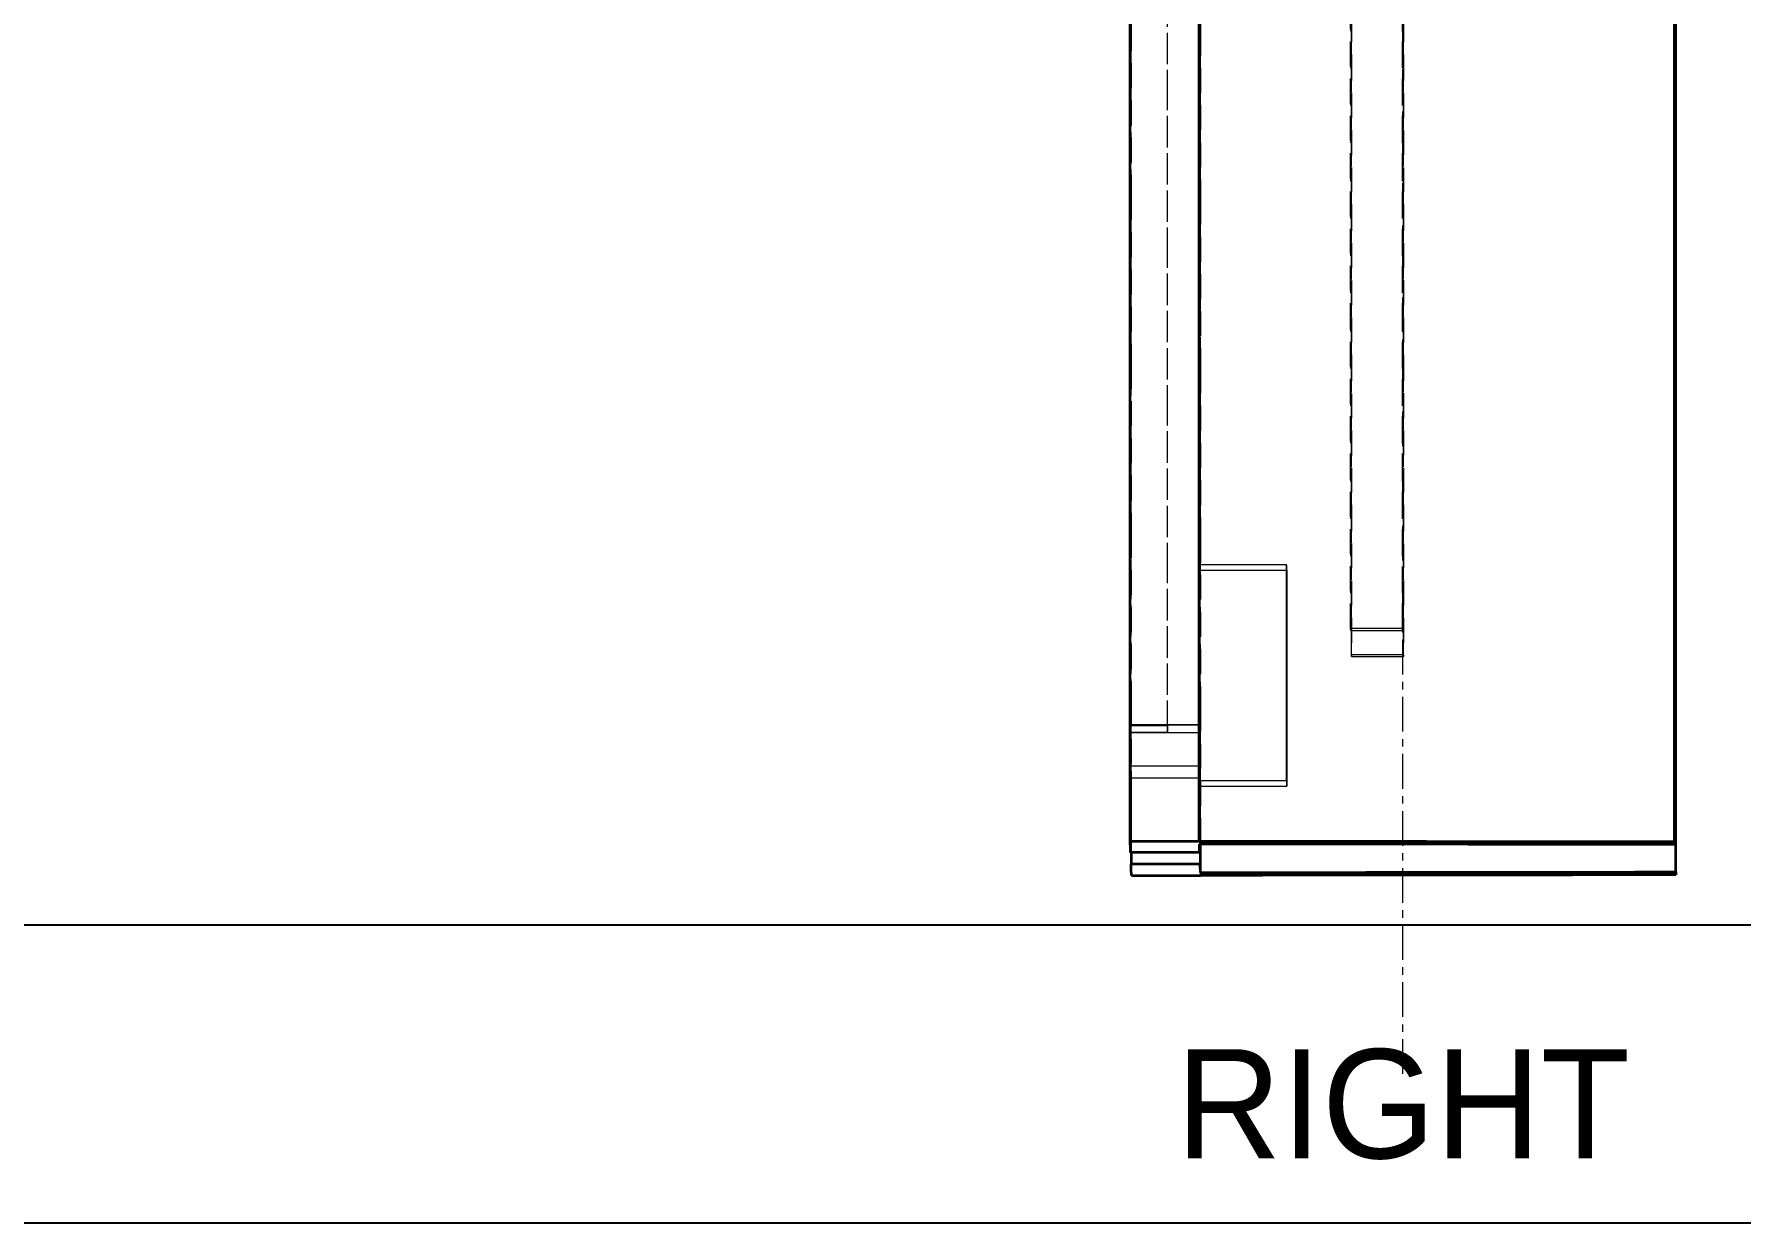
# Model space of a CAD drawing. Header units: millimetres. Extents: x 10 to 410, y 10 to 287.
# Drawn here: x 181.41 to 215.81, y 187 to 210.96 of the extents above; entities that cross this region are included whole.
import ezdxf
from ezdxf.enums import TextEntityAlignment as Align

# ---------------------------------------------------------------- set-up
doc = ezdxf.new("R2010")
doc.units = ezdxf.units.MM
doc.linetypes.add('CENTER', pattern=[1.15, 0.7, -0.15, 0.15, -0.15])
doc.linetypes.add('DASHED', pattern=[0.75, 0.5, -0.25])
for name, color, linetype, lineweight in [('CENTER', 4, 'CENTER', 13), ('HIDDEN', 8, 'DASHED', 18), ('TITLE_BLOCK', 7, 'CONTINUOUS', 25), ('VISIBLE', 7, 'CONTINUOUS', 35)]:
    doc.layers.add(name, color=color, linetype=linetype, lineweight=lineweight)

msp = doc.modelspace()

# ---------------------------------------------------------------- linework, layer by layer
at = {"layer": 'CENTER'}
msp.add_line((209, 190), (209, 273), dxfattribs=at)
at = {"layer": 'HIDDEN'}
for points in [[(203.526, 194), (203.526, 197.405), (203.526, 200.809), (203.526, 204.214), (203.526, 207.618), (203.526, 211.023), (203.526, 214.427), (203.526, 217.832), (203.526, 221.237), (203.526, 224.641), (203.526, 228.046), (203.526, 231.45), (203.526, 234.855), (203.526, 238.26), (203.526, 241.664), (203.526, 245.069), (203.526, 248.473), (203.526, 251.878), (203.526, 255.282), (203.526, 258.687), (203.526, 262.092), (203.526, 265.496), (203.526, 268.901), (203.526, 272.305)], [(204.919, 272.307), (204.919, 268.902), (204.919, 265.498), (204.919, 262.093), (204.919, 258.689), (204.919, 255.284), (204.919, 251.88), (204.919, 248.475), (204.919, 245.07), (204.919, 241.666), (204.919, 238.261), (204.919, 234.857), (204.919, 231.452), (204.919, 228.047), (204.919, 224.643), (204.919, 221.238), (204.919, 217.834), (204.919, 214.429), (204.919, 211.025), (204.919, 207.62), (204.919, 204.215), (204.919, 200.811), (204.919, 197.406), (204.919, 194.002)], [(204.919, 194.002), (204.919, 197.406), (204.919, 200.811), (204.919, 204.215), (204.919, 207.62), (204.919, 211.024), (204.919, 214.429), (204.919, 217.833), (204.919, 221.238), (204.919, 224.642), (204.919, 228.047), (204.919, 231.451), (204.919, 234.856), (204.919, 238.26), (204.919, 241.665), (204.919, 245.069), (204.919, 248.474), (204.919, 251.878), (204.919, 255.283), (204.919, 258.687), (204.919, 262.092), (204.919, 265.496), (204.919, 268.901), (204.919, 272.305)], [(203.511, 270.11), (203.511, 266.932), (203.511, 263.754), (203.511, 260.577), (203.511, 257.399), (203.511, 254.221), (203.511, 251.044), (203.511, 247.866), (203.511, 244.689), (203.511, 241.511), (203.511, 238.333), (203.511, 235.156), (203.511, 231.978), (203.511, 228.801), (203.511, 225.623), (203.511, 222.445), (203.511, 219.268), (203.511, 216.09), (203.511, 212.913), (203.511, 209.735), (203.511, 206.557), (203.511, 203.38), (203.511, 200.202), (203.511, 197.025)], [(204.251, 197.025), (204.251, 200.202), (204.251, 203.38), (204.251, 206.557), (204.251, 209.735), (204.251, 212.913), (204.251, 216.09), (204.251, 219.268), (204.251, 222.445), (204.251, 225.623), (204.251, 228.801), (204.251, 231.978), (204.251, 235.156), (204.251, 238.334), (204.251, 241.511), (204.251, 244.689), (204.251, 247.866), (204.251, 251.044), (204.251, 254.222), (204.251, 257.399), (204.251, 260.577), (204.251, 263.754), (204.251, 266.932), (204.251, 270.11)], [(203.516, 269.975), (203.516, 266.798), (203.516, 263.62), (203.516, 260.443), (203.516, 257.265), (203.516, 254.087), (203.516, 250.91), (203.516, 247.732), (203.516, 244.555), (203.516, 241.377), (203.516, 238.199), (203.516, 235.022), (203.516, 231.844), (203.516, 228.666), (203.516, 225.489), (203.516, 222.311), (203.516, 219.134), (203.516, 215.956), (203.516, 212.778), (203.516, 209.601), (203.516, 206.423), (203.516, 203.246), (203.516, 200.068), (203.516, 196.89)], [(204.256, 196.89), (204.256, 200.068), (204.256, 203.246), (204.256, 206.423), (204.256, 209.601), (204.256, 212.778), (204.256, 215.956), (204.256, 219.134), (204.256, 222.311), (204.256, 225.489), (204.256, 228.667), (204.256, 231.844), (204.256, 235.022), (204.256, 238.199), (204.256, 241.377), (204.256, 244.555), (204.256, 247.732), (204.256, 250.91), (204.256, 254.087), (204.256, 257.265), (204.256, 260.443), (204.256, 263.62), (204.256, 266.798), (204.256, 269.975)], [(207.945, 198.981), (207.945, 202.007), (207.945, 205.034), (207.945, 208.06), (207.945, 211.086), (207.945, 214.113), (207.945, 217.139), (207.945, 220.165), (207.945, 223.192), (207.945, 226.218), (207.945, 229.244), (207.945, 232.27), (207.945, 235.297), (207.945, 238.323), (207.945, 241.349), (207.945, 244.376), (207.945, 247.402), (207.945, 250.428), (207.945, 253.454), (207.945, 256.481), (207.945, 259.507), (207.945, 262.533), (207.945, 265.56), (207.945, 268.586)], [(207.946, 198.939), (207.946, 201.965), (207.946, 204.991), (207.946, 208.017), (207.946, 211.044), (207.946, 214.07), (207.946, 217.096), (207.946, 220.123), (207.946, 223.149), (207.946, 226.175), (207.946, 229.202), (207.946, 232.228), (207.946, 235.254), (207.946, 238.28), (207.946, 241.307), (207.946, 244.333), (207.946, 247.359), (207.946, 250.386), (207.946, 253.412), (207.946, 256.438), (207.946, 259.464), (207.946, 262.491), (207.946, 265.517), (207.946, 268.543)], [(208.99, 198.98), (208.99, 202.006), (208.99, 205.033), (208.99, 208.059), (208.99, 211.085), (208.99, 214.112), (208.99, 217.138), (208.99, 220.164), (208.99, 223.19), (208.99, 226.217), (208.99, 229.243), (208.99, 232.269), (208.99, 235.296), (208.99, 238.322), (208.99, 241.348), (208.99, 244.375), (208.99, 247.401), (208.99, 250.427), (208.99, 253.453), (208.99, 256.48), (208.99, 259.506), (208.99, 262.532), (208.99, 265.559), (208.99, 268.585)], [(208.991, 198.939), (208.991, 201.965), (208.991, 204.991), (208.991, 208.018), (208.991, 211.044), (208.991, 214.07), (208.991, 217.096), (208.991, 220.123), (208.991, 223.149), (208.991, 226.175), (208.991, 229.202), (208.991, 232.228), (208.991, 235.254), (208.991, 238.281), (208.991, 241.307), (208.991, 244.333), (208.991, 247.359), (208.991, 250.386), (208.991, 253.412), (208.991, 256.438), (208.991, 259.465), (208.991, 262.491), (208.991, 265.517), (208.991, 268.543)], [(207.964, 198.457), (207.964, 201.483), (207.964, 204.51), (207.964, 207.536), (207.964, 210.562), (207.964, 213.589), (207.964, 216.615), (207.964, 219.641), (207.964, 222.668), (207.964, 225.694), (207.964, 228.72), (207.964, 231.746), (207.964, 234.773), (207.964, 237.799), (207.964, 240.825), (207.964, 243.852), (207.964, 246.878), (207.964, 249.904), (207.964, 252.93), (207.964, 255.957), (207.964, 258.983), (207.964, 262.009), (207.964, 265.036), (207.964, 268.062)], [(209.009, 198.457), (209.009, 201.484), (209.009, 204.51), (209.009, 207.536), (209.009, 210.562), (209.009, 213.589), (209.009, 216.615), (209.009, 219.641), (209.009, 222.668), (209.009, 225.694), (209.009, 228.72), (209.009, 231.747), (209.009, 234.773), (209.009, 237.799), (209.009, 240.825), (209.009, 243.852), (209.009, 246.878), (209.009, 249.904), (209.009, 252.931), (209.009, 255.957), (209.009, 258.983), (209.009, 262.009), (209.009, 265.036), (209.009, 268.062)], [(209.01, 268.021), (209.01, 264.994), (209.01, 261.968), (209.01, 258.942), (209.01, 255.915), (209.01, 252.889), (209.01, 249.863), (209.01, 246.837), (209.01, 243.81), (209.01, 240.784), (209.01, 237.758), (209.01, 234.731), (209.01, 231.705), (209.01, 228.679), (209.01, 225.652), (209.01, 222.626), (209.01, 219.6), (209.01, 216.574), (209.01, 213.547), (209.01, 210.521), (209.01, 207.495), (209.01, 204.468), (209.01, 201.442), (209.01, 198.416)], [(207.965, 268.019), (207.965, 264.993), (207.965, 261.967), (207.965, 258.941), (207.965, 255.914), (207.965, 252.888), (207.965, 249.862), (207.965, 246.835), (207.965, 243.809), (207.965, 240.783), (207.965, 237.756), (207.965, 234.73), (207.965, 231.704), (207.965, 228.678), (207.965, 225.651), (207.965, 222.625), (207.965, 219.599), (207.965, 216.572), (207.965, 213.546), (207.965, 210.52), (207.965, 207.494), (207.965, 204.467), (207.965, 201.441), (207.965, 198.415)], [(204.896, 212.792), (204.896, 212.002), (204.896, 211.213), (204.896, 210.423), (204.896, 209.634), (204.896, 208.844), (204.896, 208.055), (204.896, 207.265), (204.896, 206.476), (204.896, 205.687), (204.896, 204.897), (204.896, 204.108), (204.896, 203.318), (204.896, 202.529), (204.896, 201.739), (204.896, 200.95), (204.896, 200.16), (204.896, 199.371), (204.896, 198.581), (204.896, 197.792), (204.896, 197.002), (204.896, 196.213), (204.896, 195.423), (204.896, 194.634)], [(204.917, 200.151), (204.917, 200.676), (204.917, 201.201), (204.917, 201.725), (204.917, 202.25), (204.917, 202.775), (204.917, 203.299), (204.917, 203.824), (204.917, 204.349), (204.917, 204.873), (204.917, 205.398), (204.917, 205.923), (204.917, 206.447), (204.917, 206.972), (204.917, 207.497), (204.917, 208.021), (204.917, 208.546), (204.917, 209.071), (204.917, 209.595), (204.917, 210.12), (204.917, 210.645), (204.917, 211.169), (204.917, 211.694), (204.917, 212.219)], [(204.917, 200.151), (204.917, 200.156), (204.917, 200.161), (204.917, 200.166), (204.916, 200.172), (204.916, 200.177), (204.916, 200.182), (204.916, 200.187), (204.916, 200.192), (204.916, 200.197), (204.915, 200.202), (204.915, 200.207), (204.915, 200.212), (204.915, 200.217), (204.915, 200.222), (204.914, 200.227), (204.914, 200.233), (204.914, 200.238), (204.914, 200.243), (204.914, 200.248), (204.913, 200.253), (204.913, 200.258), (204.913, 200.263), (204.913, 200.268)], [(204.913, 195.918), (204.913, 196.107), (204.913, 196.296), (204.913, 196.485), (204.913, 196.674), (204.913, 196.864), (204.913, 197.053), (204.913, 197.242), (204.913, 197.431), (204.913, 197.62), (204.913, 197.809), (204.913, 197.998), (204.913, 198.188), (204.913, 198.377), (204.913, 198.566), (204.913, 198.755), (204.913, 198.944), (204.913, 199.133), (204.913, 199.322), (204.913, 199.512), (204.913, 199.701), (204.913, 199.89), (204.913, 200.079), (204.913, 200.268)], [(204.913, 200.268), (204.989, 200.268), (205.064, 200.268), (205.14, 200.268), (205.216, 200.268), (205.292, 200.268), (205.367, 200.268), (205.443, 200.268), (205.519, 200.268), (205.595, 200.268), (205.67, 200.268), (205.746, 200.268), (205.822, 200.268), (205.897, 200.268), (205.973, 200.268), (206.049, 200.268), (206.125, 200.268), (206.2, 200.268), (206.276, 200.268), (206.352, 200.268), (206.428, 200.268), (206.503, 200.268), (206.579, 200.268), (206.655, 200.268)], [(206.659, 200.153), (206.659, 200.158), (206.659, 200.163), (206.658, 200.168), (206.658, 200.173), (206.658, 200.178), (206.658, 200.183), (206.658, 200.188), (206.658, 200.193), (206.657, 200.198), (206.657, 200.203), (206.657, 200.208), (206.657, 200.213), (206.657, 200.218), (206.656, 200.223), (206.656, 200.228), (206.656, 200.233), (206.656, 200.238), (206.656, 200.243), (206.656, 200.248), (206.655, 200.253), (206.655, 200.258), (206.655, 200.263), (206.655, 200.268)], [(206.655, 195.918), (206.655, 196.107), (206.655, 196.296), (206.655, 196.485), (206.655, 196.674), (206.655, 196.864), (206.655, 197.053), (206.655, 197.242), (206.655, 197.431), (206.655, 197.62), (206.655, 197.809), (206.655, 197.999), (206.655, 198.188), (206.655, 198.377), (206.655, 198.566), (206.655, 198.755), (206.655, 198.944), (206.655, 199.133), (206.655, 199.323), (206.655, 199.512), (206.655, 199.701), (206.655, 199.89), (206.655, 200.079), (206.655, 200.268)], [(204.917, 200.151), (204.993, 200.151), (205.069, 200.151), (205.144, 200.151), (205.22, 200.152), (205.296, 200.152), (205.372, 200.152), (205.447, 200.152), (205.523, 200.152), (205.599, 200.152), (205.674, 200.152), (205.75, 200.152), (205.826, 200.152), (205.902, 200.152), (205.977, 200.152), (206.053, 200.153), (206.129, 200.153), (206.205, 200.153), (206.28, 200.153), (206.356, 200.153), (206.432, 200.153), (206.508, 200.153), (206.583, 200.153), (206.659, 200.153)], [(206.659, 200.153), (206.659, 199.964), (206.659, 199.775), (206.659, 199.586), (206.659, 199.397), (206.659, 199.208), (206.659, 199.018), (206.659, 198.829), (206.659, 198.64), (206.659, 198.451), (206.659, 198.262), (206.659, 198.073), (206.659, 197.884), (206.659, 197.694), (206.659, 197.505), (206.659, 197.316), (206.659, 197.127), (206.659, 196.938), (206.659, 196.749), (206.659, 196.56), (206.659, 196.37), (206.659, 196.181), (206.659, 195.992), (206.659, 195.803)], [(208.99, 198.98), (208.944, 198.98), (208.899, 198.98), (208.854, 198.98), (208.808, 198.98), (208.763, 198.98), (208.717, 198.98), (208.672, 198.98), (208.626, 198.98), (208.581, 198.981), (208.536, 198.981), (208.49, 198.981), (208.445, 198.981), (208.399, 198.981), (208.354, 198.981), (208.308, 198.981), (208.263, 198.981), (208.217, 198.981), (208.172, 198.981), (208.127, 198.981), (208.081, 198.981), (208.036, 198.981), (207.99, 198.981), (207.945, 198.981)], [(207.946, 198.939), (207.946, 198.94), (207.946, 198.942), (207.946, 198.944), (207.946, 198.946), (207.946, 198.948), (207.946, 198.95), (207.946, 198.952), (207.946, 198.953), (207.946, 198.955), (207.946, 198.957), (207.946, 198.959), (207.945, 198.961), (207.945, 198.963), (207.945, 198.964), (207.945, 198.966), (207.945, 198.968), (207.945, 198.97), (207.945, 198.972), (207.945, 198.974), (207.945, 198.976), (207.945, 198.977), (207.945, 198.979), (207.945, 198.981)], [(207.946, 198.939), (207.992, 198.939), (208.037, 198.939), (208.083, 198.939), (208.128, 198.939), (208.174, 198.939), (208.219, 198.939), (208.264, 198.939), (208.31, 198.939), (208.355, 198.939), (208.401, 198.939), (208.446, 198.939), (208.492, 198.939), (208.537, 198.939), (208.582, 198.939), (208.628, 198.939), (208.673, 198.939), (208.719, 198.939), (208.764, 198.939), (208.81, 198.939), (208.855, 198.939), (208.901, 198.939), (208.946, 198.939), (208.991, 198.939)], [(208.991, 198.939), (208.991, 198.94), (208.991, 198.942), (208.991, 198.944), (208.991, 198.946), (208.991, 198.948), (208.991, 198.949), (208.991, 198.951), (208.991, 198.953), (208.991, 198.955), (208.991, 198.957), (208.991, 198.958), (208.991, 198.96), (208.991, 198.962), (208.991, 198.964), (208.99, 198.966), (208.99, 198.967), (208.99, 198.969), (208.99, 198.971), (208.99, 198.973), (208.99, 198.975), (208.99, 198.977), (208.99, 198.978), (208.99, 198.98)], [(207.965, 198.415), (207.965, 198.416), (207.965, 198.418), (207.965, 198.42), (207.965, 198.422), (207.965, 198.424), (207.965, 198.426), (207.965, 198.428), (207.965, 198.429), (207.965, 198.431), (207.965, 198.433), (207.965, 198.435), (207.965, 198.437), (207.965, 198.439), (207.964, 198.441), (207.964, 198.442), (207.964, 198.444), (207.964, 198.446), (207.964, 198.448), (207.964, 198.45), (207.964, 198.452), (207.964, 198.453), (207.964, 198.455), (207.964, 198.457)], [(207.964, 198.457), (208.009, 198.457), (208.055, 198.457), (208.1, 198.457), (208.146, 198.457), (208.191, 198.457), (208.236, 198.457), (208.282, 198.457), (208.327, 198.457), (208.373, 198.457), (208.418, 198.457), (208.464, 198.457), (208.509, 198.457), (208.555, 198.457), (208.6, 198.457), (208.645, 198.457), (208.691, 198.457), (208.736, 198.457), (208.782, 198.457), (208.827, 198.457), (208.873, 198.457), (208.918, 198.457), (208.964, 198.457), (209.009, 198.457)], [(207.965, 198.415), (208.011, 198.415), (208.056, 198.415), (208.102, 198.415), (208.147, 198.415), (208.193, 198.415), (208.238, 198.415), (208.283, 198.415), (208.329, 198.415), (208.374, 198.415), (208.42, 198.415), (208.465, 198.415), (208.511, 198.415), (208.556, 198.415), (208.602, 198.415), (208.647, 198.415), (208.692, 198.415), (208.738, 198.416), (208.783, 198.416), (208.829, 198.416), (208.874, 198.416), (208.92, 198.416), (208.965, 198.416), (209.01, 198.416)], [(209.01, 198.416), (209.01, 198.418), (209.01, 198.419), (209.01, 198.421), (209.01, 198.423), (209.01, 198.425), (209.01, 198.427), (209.01, 198.428), (209.01, 198.43), (209.01, 198.432), (209.01, 198.434), (209.01, 198.436), (209.01, 198.437), (209.01, 198.439), (209.01, 198.441), (209.01, 198.443), (209.009, 198.445), (209.009, 198.446), (209.009, 198.448), (209.009, 198.45), (209.009, 198.452), (209.009, 198.454), (209.009, 198.455), (209.009, 198.457)], [(203.509, 196.206), (203.509, 196.242), (203.509, 196.278), (203.509, 196.314), (203.509, 196.35), (203.509, 196.387), (203.509, 196.423), (203.509, 196.459), (203.509, 196.495), (203.509, 196.531), (203.509, 196.567), (203.509, 196.603), (203.509, 196.64), (203.509, 196.676), (203.509, 196.712), (203.509, 196.748), (203.509, 196.784), (203.509, 196.82), (203.509, 196.856), (203.509, 196.893), (203.51, 196.929), (203.51, 196.965), (203.51, 197.001), (203.51, 197.037)], [(203.51, 197.037), (203.51, 197.037), (203.51, 197.037), (203.51, 197.037), (203.51, 197.037), (203.51, 197.037), (203.51, 197.037), (203.51, 197.037), (203.51, 197.037), (203.51, 197.037), (203.51, 197.037), (203.51, 197.037), (203.51, 197.037), (203.51, 197.037), (203.51, 197.037), (203.51, 197.037), (203.51, 197.037), (203.51, 197.037), (203.51, 197.037), (203.51, 197.037), (203.51, 197.036), (203.51, 197.036), (203.51, 197.036), (203.51, 197.036)], [(204.904, 197.037), (204.843, 197.037), (204.783, 197.037), (204.722, 197.037), (204.661, 197.037), (204.601, 197.037), (204.54, 197.037), (204.48, 197.037), (204.419, 197.037), (204.359, 197.037), (204.298, 197.037), (204.237, 197.037), (204.177, 197.037), (204.116, 197.037), (204.056, 197.037), (203.995, 197.037), (203.934, 197.037), (203.874, 197.037), (203.813, 197.037), (203.753, 197.037), (203.692, 197.037), (203.631, 197.037), (203.571, 197.037), (203.51, 197.037)], [(203.51, 197.036), (203.51, 197.036), (203.51, 197.035), (203.51, 197.035), (203.51, 197.034), (203.51, 197.034), (203.51, 197.033), (203.51, 197.033), (203.51, 197.032), (203.511, 197.032), (203.511, 197.031), (203.511, 197.031), (203.511, 197.03), (203.511, 197.03), (203.511, 197.029), (203.511, 197.029), (203.511, 197.028), (203.511, 197.028), (203.511, 197.027), (203.511, 197.027), (203.511, 197.026), (203.511, 197.026), (203.511, 197.025), (203.511, 197.025)], [(203.51, 197.036), (203.571, 197.036), (203.632, 197.036), (203.692, 197.036), (203.753, 197.036), (203.813, 197.036), (203.874, 197.036), (203.934, 197.036), (203.995, 197.036), (204.056, 197.036), (204.116, 197.036), (204.177, 197.036), (204.237, 197.036), (204.298, 197.036), (204.359, 197.036), (204.419, 197.036), (204.48, 197.036), (204.54, 197.036), (204.601, 197.036), (204.662, 197.036), (204.722, 197.036), (204.783, 197.036), (204.843, 197.036), (204.904, 197.036)], [(203.511, 197.025), (203.543, 197.025), (203.575, 197.025), (203.607, 197.025), (203.64, 197.025), (203.672, 197.025), (203.704, 197.025), (203.736, 197.025), (203.768, 197.025), (203.8, 197.025), (203.833, 197.025), (203.865, 197.025), (203.897, 197.025), (203.929, 197.025), (203.961, 197.025), (203.994, 197.025), (204.026, 197.025), (204.058, 197.025), (204.09, 197.025), (204.122, 197.025), (204.155, 197.025), (204.187, 197.025), (204.219, 197.025), (204.251, 197.025)], [(203.516, 196.89), (203.516, 196.89), (203.516, 196.889), (203.516, 196.889), (203.516, 196.888), (203.516, 196.888), (203.516, 196.887), (203.516, 196.887), (203.516, 196.886), (203.516, 196.886), (203.516, 196.885), (203.516, 196.885), (203.516, 196.884), (203.516, 196.884), (203.516, 196.883), (203.516, 196.883), (203.516, 196.882), (203.516, 196.882), (203.516, 196.881), (203.516, 196.881), (203.516, 196.88), (203.516, 196.88), (203.516, 196.879), (203.516, 196.879)], [(203.516, 196.89), (203.548, 196.89), (203.58, 196.89), (203.612, 196.89), (203.644, 196.89), (203.677, 196.89), (203.709, 196.89), (203.741, 196.89), (203.773, 196.89), (203.805, 196.89), (203.838, 196.89), (203.87, 196.89), (203.902, 196.89), (203.934, 196.89), (203.966, 196.89), (203.998, 196.89), (204.031, 196.89), (204.063, 196.89), (204.095, 196.89), (204.127, 196.89), (204.159, 196.89), (204.192, 196.89), (204.224, 196.89), (204.256, 196.89)], [(203.516, 196.879), (203.516, 196.839), (203.517, 196.799), (203.517, 196.76), (203.517, 196.72), (203.517, 196.681), (203.517, 196.641), (203.517, 196.602), (203.517, 196.562), (203.517, 196.523), (203.517, 196.483), (203.517, 196.444), (203.517, 196.404), (203.517, 196.364), (203.517, 196.325), (203.517, 196.285), (203.517, 196.246), (203.517, 196.206), (203.517, 196.167), (203.517, 196.127), (203.518, 196.088), (203.518, 196.048), (203.518, 196.009), (203.518, 195.969)], [(203.516, 196.879), (203.577, 196.879), (203.637, 196.879), (203.698, 196.879), (203.758, 196.879), (203.819, 196.879), (203.88, 196.879), (203.94, 196.879), (204.001, 196.879), (204.061, 196.879), (204.122, 196.879), (204.183, 196.879), (204.243, 196.879), (204.304, 196.879), (204.364, 196.879), (204.425, 196.879), (204.485, 196.879), (204.546, 196.879), (204.607, 196.879), (204.667, 196.879), (204.728, 196.879), (204.788, 196.879), (204.849, 196.879), (204.91, 196.879)], [(204.251, 197.025), (204.251, 197.019), (204.252, 197.013), (204.252, 197.007), (204.252, 197.001), (204.252, 196.995), (204.252, 196.99), (204.253, 196.984), (204.253, 196.978), (204.253, 196.972), (204.253, 196.966), (204.253, 196.96), (204.254, 196.955), (204.254, 196.949), (204.254, 196.943), (204.254, 196.937), (204.254, 196.931), (204.255, 196.925), (204.255, 196.92), (204.255, 196.914), (204.255, 196.908), (204.256, 196.902), (204.256, 196.896), (204.256, 196.89)], [(204.902, 196.206), (204.902, 196.242), (204.902, 196.278), (204.902, 196.314), (204.902, 196.35), (204.902, 196.387), (204.902, 196.423), (204.902, 196.459), (204.903, 196.495), (204.903, 196.531), (204.903, 196.567), (204.903, 196.604), (204.903, 196.64), (204.903, 196.676), (204.903, 196.712), (204.903, 196.748), (204.903, 196.784), (204.903, 196.82), (204.903, 196.857), (204.903, 196.893), (204.903, 196.929), (204.903, 196.965), (204.903, 197.001), (204.904, 197.037)], [(204.904, 197.037), (204.904, 197.037), (204.904, 197.037), (204.904, 197.037), (204.904, 197.037), (204.904, 197.037), (204.904, 197.037), (204.904, 197.037), (204.904, 197.037), (204.904, 197.037), (204.904, 197.037), (204.904, 197.037), (204.904, 197.037), (204.904, 197.037), (204.904, 197.037), (204.904, 197.037), (204.904, 197.037), (204.904, 197.037), (204.904, 197.037), (204.904, 197.037), (204.904, 197.037), (204.904, 197.037), (204.904, 197.036), (204.904, 197.036)], [(204.904, 197.036), (204.904, 197.03), (204.904, 197.023), (204.905, 197.016), (204.905, 197.009), (204.905, 197.002), (204.905, 196.995), (204.906, 196.988), (204.906, 196.982), (204.906, 196.975), (204.906, 196.968), (204.907, 196.961), (204.907, 196.954), (204.907, 196.947), (204.907, 196.94), (204.908, 196.934), (204.908, 196.927), (204.908, 196.92), (204.908, 196.913), (204.909, 196.906), (204.909, 196.899), (204.909, 196.892), (204.909, 196.885), (204.91, 196.879)], [(204.91, 196.879), (204.91, 196.839), (204.91, 196.8), (204.91, 196.76), (204.91, 196.72), (204.91, 196.681), (204.911, 196.641), (204.911, 196.602), (204.911, 196.562), (204.911, 196.523), (204.911, 196.483), (204.911, 196.444), (204.911, 196.404), (204.911, 196.365), (204.911, 196.325), (204.911, 196.285), (204.911, 196.246), (204.911, 196.206), (204.911, 196.167), (204.911, 196.127), (204.911, 196.088), (204.911, 196.048), (204.911, 196.009), (204.911, 195.969)], [(203.509, 196.206), (203.509, 196.13), (203.509, 196.054), (203.509, 195.979), (203.509, 195.903), (203.509, 195.827), (203.509, 195.752), (203.509, 195.676), (203.509, 195.6), (203.509, 195.525), (203.509, 195.449), (203.509, 195.374), (203.509, 195.298), (203.509, 195.222), (203.509, 195.147), (203.509, 195.071), (203.509, 194.995), (203.509, 194.92), (203.509, 194.844), (203.509, 194.768), (203.509, 194.693), (203.509, 194.617), (203.509, 194.541), (203.509, 194.466)], [(204.902, 196.206), (204.842, 196.206), (204.781, 196.206), (204.721, 196.206), (204.66, 196.206), (204.599, 196.206), (204.539, 196.206), (204.478, 196.206), (204.418, 196.206), (204.357, 196.206), (204.297, 196.206), (204.236, 196.206), (204.175, 196.206), (204.115, 196.206), (204.054, 196.206), (203.994, 196.206), (203.933, 196.206), (203.872, 196.206), (203.812, 196.206), (203.751, 196.206), (203.691, 196.206), (203.63, 196.206), (203.569, 196.206), (203.509, 196.206)], [(204.902, 196.206), (204.902, 196.138), (204.902, 196.069), (204.902, 196.001), (204.902, 195.932), (204.902, 195.864), (204.902, 195.796), (204.902, 195.727), (204.902, 195.659), (204.902, 195.591), (204.902, 195.522), (204.902, 195.454), (204.902, 195.386), (204.902, 195.317), (204.902, 195.249), (204.902, 195.181), (204.902, 195.112), (204.902, 195.044), (204.902, 194.976), (204.902, 194.907), (204.902, 194.839), (204.902, 194.771), (204.902, 194.702), (204.902, 194.634)], [(203.518, 195.969), (203.518, 195.904), (203.518, 195.838), (203.518, 195.773), (203.518, 195.708), (203.518, 195.642), (203.518, 195.577), (203.518, 195.511), (203.518, 195.446), (203.518, 195.381), (203.518, 195.315), (203.518, 195.25), (203.518, 195.185), (203.518, 195.119), (203.518, 195.054), (203.518, 194.989), (203.518, 194.923), (203.518, 194.858), (203.518, 194.792), (203.518, 194.727), (203.518, 194.662), (203.518, 194.596), (203.518, 194.531), (203.518, 194.466)], [(203.518, 195.969), (203.578, 195.969), (203.639, 195.969), (203.699, 195.969), (203.76, 195.969), (203.82, 195.969), (203.881, 195.969), (203.942, 195.969), (204.002, 195.969), (204.063, 195.969), (204.123, 195.969), (204.184, 195.969), (204.245, 195.969), (204.305, 195.969), (204.366, 195.969), (204.426, 195.969), (204.487, 195.969), (204.548, 195.969), (204.608, 195.969), (204.669, 195.969), (204.729, 195.969), (204.79, 195.969), (204.85, 195.969), (204.911, 195.969)], [(204.911, 195.969), (204.911, 195.911), (204.911, 195.853), (204.911, 195.795), (204.911, 195.737), (204.911, 195.679), (204.911, 195.621), (204.911, 195.563), (204.911, 195.505), (204.911, 195.447), (204.911, 195.389), (204.911, 195.331), (204.911, 195.272), (204.911, 195.214), (204.911, 195.156), (204.911, 195.098), (204.911, 195.04), (204.911, 194.982), (204.911, 194.924), (204.911, 194.866), (204.911, 194.808), (204.911, 194.75), (204.911, 194.692), (204.911, 194.634)], [(204.917, 195.801), (204.917, 195.806), (204.917, 195.811), (204.917, 195.816), (204.916, 195.821), (204.916, 195.826), (204.916, 195.831), (204.916, 195.836), (204.916, 195.842), (204.916, 195.847), (204.915, 195.852), (204.915, 195.857), (204.915, 195.862), (204.915, 195.867), (204.915, 195.872), (204.914, 195.877), (204.914, 195.882), (204.914, 195.887), (204.914, 195.892), (204.914, 195.897), (204.913, 195.903), (204.913, 195.908), (204.913, 195.913), (204.913, 195.918)], [(204.913, 195.918), (204.989, 195.918), (205.064, 195.918), (205.14, 195.918), (205.216, 195.918), (205.292, 195.918), (205.367, 195.918), (205.443, 195.918), (205.519, 195.918), (205.595, 195.918), (205.67, 195.918), (205.746, 195.918), (205.822, 195.918), (205.897, 195.918), (205.973, 195.918), (206.049, 195.918), (206.125, 195.918), (206.2, 195.918), (206.276, 195.918), (206.352, 195.918), (206.428, 195.918), (206.503, 195.918), (206.579, 195.918), (206.655, 195.918)], [(204.917, 195.801), (204.993, 195.801), (205.069, 195.801), (205.144, 195.801), (205.22, 195.801), (205.296, 195.801), (205.372, 195.801), (205.447, 195.802), (205.523, 195.802), (205.599, 195.802), (205.674, 195.802), (205.75, 195.802), (205.826, 195.802), (205.902, 195.802), (205.977, 195.802), (206.053, 195.802), (206.129, 195.802), (206.205, 195.802), (206.28, 195.802), (206.356, 195.803), (206.432, 195.803), (206.508, 195.803), (206.583, 195.803), (206.659, 195.803)], [(204.917, 194.634), (204.917, 194.685), (204.917, 194.735), (204.917, 194.786), (204.917, 194.837), (204.917, 194.888), (204.917, 194.938), (204.917, 194.989), (204.917, 195.04), (204.917, 195.091), (204.917, 195.141), (204.917, 195.192), (204.917, 195.243), (204.917, 195.294), (204.917, 195.344), (204.917, 195.395), (204.917, 195.446), (204.917, 195.496), (204.917, 195.547), (204.917, 195.598), (204.917, 195.649), (204.917, 195.699), (204.917, 195.75), (204.917, 195.801)], [(206.659, 195.803), (206.659, 195.808), (206.659, 195.813), (206.658, 195.818), (206.658, 195.823), (206.658, 195.828), (206.658, 195.833), (206.658, 195.838), (206.658, 195.843), (206.657, 195.848), (206.657, 195.853), (206.657, 195.858), (206.657, 195.863), (206.657, 195.868), (206.656, 195.873), (206.656, 195.878), (206.656, 195.883), (206.656, 195.888), (206.656, 195.893), (206.656, 195.898), (206.655, 195.903), (206.655, 195.908), (206.655, 195.913), (206.655, 195.918)]]:
    msp.add_lwpolyline(points, dxfattribs=at)
at = {"layer": 'TITLE_BLOCK'}
msp.add_lwpolyline([(147, 187), (271, 187), (271, 193), (147, 193)], close=True, dxfattribs=at)
at = {"layer": 'VISIBLE'}
for points in [[(203.501, 194.695), (203.501, 198.099), (203.501, 201.504), (203.501, 204.908), (203.501, 208.313), (203.501, 211.717), (203.501, 215.122), (203.501, 218.527), (203.501, 221.931), (203.501, 225.336), (203.501, 228.74), (203.501, 232.145), (203.501, 235.549), (203.501, 238.954), (203.501, 242.359), (203.501, 245.763), (203.501, 249.168), (203.501, 252.572), (203.501, 255.977), (203.501, 259.382), (203.501, 262.786), (203.501, 266.191), (203.501, 269.595), (203.501, 273)], [(204.894, 194.695), (204.894, 198.099), (204.894, 201.504), (204.894, 204.908), (204.894, 208.313), (204.894, 211.718), (204.894, 215.122), (204.894, 218.527), (204.894, 221.931), (204.894, 225.336), (204.894, 228.74), (204.894, 232.145), (204.894, 235.55), (204.894, 238.954), (204.894, 242.359), (204.894, 245.763), (204.894, 249.168), (204.894, 252.573), (204.894, 255.977), (204.894, 259.382), (204.894, 262.786), (204.894, 266.191), (204.894, 269.595), (204.894, 273)], [(204.894, 194.693), (204.894, 198.098), (204.894, 201.502), (204.894, 204.907), (204.894, 208.311), (204.894, 211.716), (204.894, 215.121), (204.894, 218.525), (204.894, 221.93), (204.894, 225.334), (204.894, 228.739), (204.894, 232.144), (204.894, 235.548), (204.894, 238.953), (204.894, 242.357), (204.894, 245.762), (204.894, 249.166), (204.894, 252.571), (204.894, 255.976), (204.894, 259.38), (204.894, 262.785), (204.894, 266.189), (204.894, 269.594), (204.894, 272.998)], [(214.475, 194.683), (214.475, 198.088), (214.475, 201.493), (214.475, 204.897), (214.475, 208.302), (214.475, 211.706), (214.475, 215.111), (214.475, 218.516), (214.475, 221.92), (214.475, 225.325), (214.475, 228.729), (214.475, 232.134), (214.475, 235.538), (214.475, 238.943), (214.475, 242.348), (214.475, 245.752), (214.475, 249.157), (214.475, 252.561), (214.475, 255.966), (214.475, 259.371), (214.475, 262.775), (214.475, 266.18), (214.475, 269.584), (214.475, 272.989)], [(214.477, 194.624), (214.477, 198.029), (214.477, 201.433), (214.477, 204.838), (214.477, 208.243), (214.477, 211.647), (214.477, 215.052), (214.477, 218.456), (214.477, 221.861), (214.477, 225.266), (214.477, 228.67), (214.477, 232.075), (214.477, 235.479), (214.477, 238.884), (214.477, 242.288), (214.477, 245.693), (214.477, 249.098), (214.477, 252.502), (214.477, 255.907), (214.477, 259.311), (214.477, 262.716), (214.477, 266.121), (214.477, 269.525), (214.477, 272.93)], [(214.497, 194.072), (214.497, 197.476), (214.497, 200.881), (214.497, 204.286), (214.497, 207.69), (214.497, 211.095), (214.497, 214.499), (214.497, 217.904), (214.497, 221.309), (214.497, 224.713), (214.497, 228.118), (214.497, 231.522), (214.497, 234.927), (214.497, 238.331), (214.497, 241.736), (214.497, 245.141), (214.497, 248.545), (214.497, 251.95), (214.497, 255.354), (214.497, 258.759), (214.497, 262.163), (214.497, 265.568), (214.497, 268.973), (214.497, 272.377)], [(214.499, 194.013), (214.499, 197.417), (214.499, 200.822), (214.499, 204.226), (214.499, 207.631), (214.499, 211.036), (214.499, 214.44), (214.499, 217.845), (214.499, 221.249), (214.499, 224.654), (214.499, 228.058), (214.499, 231.463), (214.499, 234.868), (214.499, 238.272), (214.499, 241.677), (214.499, 245.081), (214.499, 248.486), (214.499, 251.891), (214.499, 255.295), (214.499, 258.7), (214.499, 262.104), (214.499, 265.509), (214.499, 268.913), (214.499, 272.318)], [(203.509, 194.466), (203.509, 194.476), (203.508, 194.486), (203.508, 194.495), (203.507, 194.505), (203.507, 194.515), (203.507, 194.525), (203.506, 194.535), (203.506, 194.545), (203.506, 194.555), (203.505, 194.565), (203.505, 194.575), (203.505, 194.585), (203.504, 194.595), (203.504, 194.605), (203.503, 194.615), (203.503, 194.625), (203.503, 194.635), (203.502, 194.645), (203.502, 194.655), (203.502, 194.665), (203.501, 194.675), (203.501, 194.685), (203.501, 194.695)], [(203.501, 194.695), (203.561, 194.695), (203.622, 194.695), (203.682, 194.695), (203.743, 194.695), (203.804, 194.695), (203.864, 194.695), (203.925, 194.695), (203.985, 194.695), (204.046, 194.695), (204.106, 194.695), (204.167, 194.695), (204.228, 194.695), (204.288, 194.695), (204.349, 194.695), (204.409, 194.695), (204.47, 194.695), (204.531, 194.695), (204.591, 194.695), (204.652, 194.695), (204.712, 194.695), (204.773, 194.695), (204.833, 194.695), (204.894, 194.695)], [(204.902, 194.466), (204.842, 194.466), (204.781, 194.466), (204.721, 194.466), (204.66, 194.466), (204.599, 194.466), (204.539, 194.466), (204.478, 194.466), (204.418, 194.466), (204.357, 194.466), (204.297, 194.466), (204.236, 194.466), (204.175, 194.466), (204.115, 194.466), (204.054, 194.466), (203.994, 194.466), (203.933, 194.466), (203.872, 194.466), (203.812, 194.466), (203.751, 194.466), (203.691, 194.466), (203.63, 194.466), (203.569, 194.466), (203.509, 194.466)], [(203.518, 194.466), (203.518, 194.455), (203.518, 194.445), (203.518, 194.435), (203.518, 194.424), (203.518, 194.414), (203.518, 194.404), (203.518, 194.394), (203.518, 194.383), (203.518, 194.373), (203.518, 194.363), (203.518, 194.352), (203.518, 194.342), (203.518, 194.332), (203.518, 194.322), (203.518, 194.311), (203.518, 194.301), (203.518, 194.291), (203.518, 194.28), (203.518, 194.27), (203.518, 194.26), (203.518, 194.249), (203.518, 194.239), (203.518, 194.229)], [(204.894, 194.693), (204.894, 194.693), (204.894, 194.693), (204.894, 194.693), (204.894, 194.693), (204.894, 194.693), (204.894, 194.693), (204.894, 194.694), (204.894, 194.694), (204.894, 194.694), (204.894, 194.694), (204.894, 194.694), (204.894, 194.694), (204.894, 194.694), (204.894, 194.694), (204.894, 194.694), (204.894, 194.694), (204.894, 194.694), (204.894, 194.694), (204.894, 194.694), (204.894, 194.694), (204.894, 194.694), (204.894, 194.695), (204.894, 194.695)], [(204.894, 194.693), (205.311, 194.693), (205.727, 194.692), (206.144, 194.692), (206.56, 194.691), (206.977, 194.691), (207.393, 194.691), (207.81, 194.69), (208.227, 194.69), (208.643, 194.689), (209.06, 194.689), (209.476, 194.689), (209.893, 194.688), (210.309, 194.688), (210.726, 194.687), (211.143, 194.687), (211.559, 194.686), (211.976, 194.686), (212.392, 194.686), (212.809, 194.685), (213.225, 194.685), (213.642, 194.684), (214.058, 194.684), (214.475, 194.683)], [(204.902, 194.466), (204.902, 194.473), (204.902, 194.48), (204.902, 194.488), (204.901, 194.495), (204.901, 194.502), (204.901, 194.51), (204.901, 194.517), (204.9, 194.524), (204.9, 194.532), (204.9, 194.539), (204.899, 194.546), (204.899, 194.553), (204.899, 194.561), (204.899, 194.568), (204.898, 194.575), (204.898, 194.583), (204.898, 194.59), (204.898, 194.597), (204.897, 194.605), (204.897, 194.612), (204.897, 194.619), (204.897, 194.627), (204.896, 194.634)], [(214.477, 194.624), (214.061, 194.625), (213.644, 194.625), (213.227, 194.626), (212.811, 194.626), (212.394, 194.626), (211.978, 194.627), (211.561, 194.627), (211.145, 194.628), (210.728, 194.628), (210.312, 194.628), (209.895, 194.629), (209.478, 194.629), (209.062, 194.63), (208.645, 194.63), (208.229, 194.631), (207.812, 194.631), (207.396, 194.631), (206.979, 194.632), (206.563, 194.632), (206.146, 194.633), (205.729, 194.633), (205.313, 194.633), (204.896, 194.634)], [(204.902, 194.634), (204.902, 194.627), (204.902, 194.619), (204.902, 194.612), (204.902, 194.605), (204.902, 194.597), (204.902, 194.59), (204.902, 194.583), (204.902, 194.575), (204.902, 194.568), (204.902, 194.561), (204.902, 194.553), (204.902, 194.546), (204.902, 194.539), (204.902, 194.532), (204.902, 194.524), (204.902, 194.517), (204.902, 194.51), (204.902, 194.502), (204.902, 194.495), (204.902, 194.488), (204.902, 194.48), (204.902, 194.473), (204.902, 194.466)], [(204.911, 194.634), (204.911, 194.616), (204.911, 194.599), (204.911, 194.581), (204.911, 194.563), (204.911, 194.546), (204.911, 194.528), (204.911, 194.511), (204.911, 194.493), (204.911, 194.475), (204.911, 194.458), (204.911, 194.44), (204.911, 194.423), (204.911, 194.405), (204.911, 194.387), (204.911, 194.37), (204.911, 194.352), (204.911, 194.335), (204.911, 194.317), (204.911, 194.299), (204.911, 194.282), (204.911, 194.264), (204.911, 194.247), (204.911, 194.229)], [(204.917, 194.061), (204.917, 194.086), (204.917, 194.111), (204.917, 194.136), (204.917, 194.16), (204.917, 194.185), (204.917, 194.21), (204.917, 194.235), (204.917, 194.26), (204.917, 194.285), (204.917, 194.31), (204.917, 194.335), (204.917, 194.36), (204.917, 194.385), (204.917, 194.41), (204.917, 194.435), (204.917, 194.459), (204.917, 194.484), (204.917, 194.509), (204.917, 194.534), (204.917, 194.559), (204.917, 194.584), (204.917, 194.609), (204.917, 194.634)], [(214.475, 194.683), (214.475, 194.681), (214.475, 194.678), (214.475, 194.676), (214.475, 194.673), (214.475, 194.671), (214.476, 194.668), (214.476, 194.665), (214.476, 194.663), (214.476, 194.66), (214.476, 194.658), (214.476, 194.655), (214.476, 194.653), (214.476, 194.65), (214.476, 194.647), (214.476, 194.645), (214.477, 194.642), (214.477, 194.64), (214.477, 194.637), (214.477, 194.635), (214.477, 194.632), (214.477, 194.629), (214.477, 194.627), (214.477, 194.624)], [(203.526, 194), (203.525, 194.01), (203.525, 194.02), (203.525, 194.03), (203.524, 194.04), (203.524, 194.05), (203.524, 194.06), (203.523, 194.07), (203.523, 194.08), (203.523, 194.09), (203.522, 194.1), (203.522, 194.109), (203.522, 194.119), (203.521, 194.129), (203.521, 194.139), (203.52, 194.149), (203.52, 194.159), (203.52, 194.169), (203.519, 194.179), (203.519, 194.189), (203.519, 194.199), (203.518, 194.209), (203.518, 194.219), (203.518, 194.229)], [(204.911, 194.229), (204.85, 194.229), (204.79, 194.229), (204.729, 194.229), (204.669, 194.229), (204.608, 194.229), (204.548, 194.229), (204.487, 194.229), (204.426, 194.229), (204.366, 194.229), (204.305, 194.229), (204.245, 194.229), (204.184, 194.229), (204.123, 194.229), (204.063, 194.229), (204.002, 194.229), (203.942, 194.229), (203.881, 194.229), (203.82, 194.229), (203.76, 194.229), (203.699, 194.229), (203.639, 194.229), (203.578, 194.229), (203.518, 194.229)], [(204.917, 194.061), (204.917, 194.068), (204.917, 194.075), (204.916, 194.083), (204.916, 194.09), (204.916, 194.097), (204.916, 194.105), (204.915, 194.112), (204.915, 194.119), (204.915, 194.127), (204.915, 194.134), (204.914, 194.141), (204.914, 194.149), (204.914, 194.156), (204.913, 194.163), (204.913, 194.17), (204.913, 194.178), (204.913, 194.185), (204.912, 194.192), (204.912, 194.2), (204.912, 194.207), (204.912, 194.214), (204.911, 194.222), (204.911, 194.229)], [(204.917, 194.061), (205.334, 194.061), (205.75, 194.062), (206.167, 194.062), (206.583, 194.063), (207, 194.063), (207.416, 194.064), (207.833, 194.064), (208.249, 194.065), (208.666, 194.065), (209.082, 194.066), (209.499, 194.066), (209.915, 194.067), (210.332, 194.067), (210.749, 194.068), (211.165, 194.068), (211.582, 194.068), (211.998, 194.069), (212.415, 194.069), (212.831, 194.07), (213.248, 194.07), (213.664, 194.071), (214.081, 194.071), (214.497, 194.072)], [(214.497, 194.072), (214.497, 194.069), (214.497, 194.067), (214.498, 194.064), (214.498, 194.062), (214.498, 194.059), (214.498, 194.056), (214.498, 194.054), (214.498, 194.051), (214.498, 194.049), (214.498, 194.046), (214.498, 194.044), (214.498, 194.041), (214.498, 194.038), (214.499, 194.036), (214.499, 194.033), (214.499, 194.031), (214.499, 194.028), (214.499, 194.026), (214.499, 194.023), (214.499, 194.02), (214.499, 194.018), (214.499, 194.015), (214.499, 194.013)], [(203.526, 194), (203.586, 194), (203.647, 194), (203.708, 194), (203.768, 194), (203.829, 194), (203.889, 194), (203.95, 194), (204.011, 194), (204.071, 194), (204.132, 194), (204.192, 194), (204.253, 194), (204.314, 194), (204.374, 194), (204.435, 194), (204.495, 194), (204.556, 194), (204.616, 194), (204.677, 194), (204.738, 194), (204.798, 194), (204.859, 194), (204.919, 194)], [(214.499, 194.013), (214.083, 194.012), (213.666, 194.012), (213.25, 194.011), (212.833, 194.011), (212.417, 194.01), (212, 194.01), (211.584, 194.009), (211.167, 194.009), (210.751, 194.008), (210.334, 194.008), (209.918, 194.007), (209.501, 194.007), (209.085, 194.006), (208.668, 194.006), (208.252, 194.005), (207.835, 194.005), (207.418, 194.004), (207.002, 194.004), (206.585, 194.004), (206.169, 194.003), (205.752, 194.003), (205.336, 194.002), (204.919, 194.002)], [(204.919, 194), (204.919, 194), (204.919, 194), (204.919, 194), (204.919, 194), (204.919, 194), (204.919, 194), (204.919, 194.001), (204.919, 194.001), (204.919, 194.001), (204.919, 194.001), (204.919, 194.001), (204.919, 194.001), (204.919, 194.001), (204.919, 194.001), (204.919, 194.001), (204.919, 194.001), (204.919, 194.001), (204.919, 194.001), (204.919, 194.001), (204.919, 194.001), (204.919, 194.001), (204.919, 194.002), (204.919, 194.002)], [(204.919, 194), (204.919, 194), (204.919, 194), (204.919, 194), (204.919, 194), (204.919, 194), (204.919, 194), (204.919, 194.001), (204.919, 194.001), (204.919, 194.001), (204.919, 194.001), (204.919, 194.001), (204.919, 194.001), (204.919, 194.001), (204.919, 194.001), (204.919, 194.001), (204.919, 194.001), (204.919, 194.001), (204.919, 194.001), (204.919, 194.001), (204.919, 194.001), (204.919, 194.001), (204.919, 194.002), (204.919, 194.002)]]:
    msp.add_lwpolyline(points, dxfattribs=at)

# ---------------------------------------------------------------- texts
at = {"layer": 'TITLE_BLOCK'}
msp.add_text('RIGHT', height=2.2, dxfattribs=at).set_placement((209, 189.4), align=Align.MIDDLE_CENTER)

doc.saveas('drawing.dxf')
